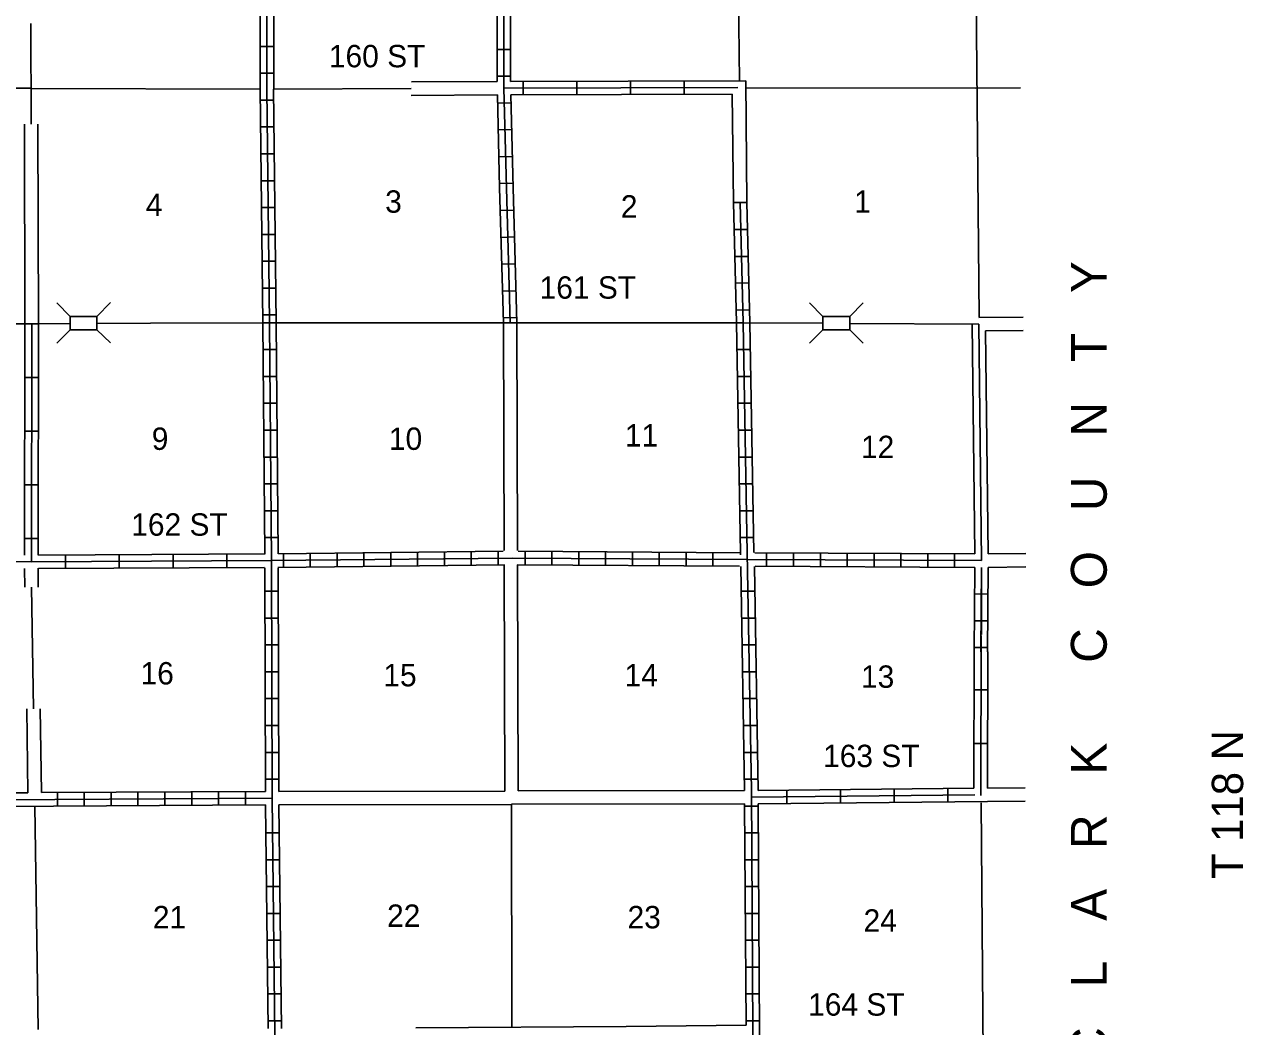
# Model space of a CAD drawing. Extents: x 1592874 to 2162085, y 16166019 to 16654790.
# Drawn here: x 1882138 to 1909385, y 16353074 to 16375472 of the extents above; entities that cross this region are included whole.
import ezdxf

# ---------------------------------------------------------------- set-up
doc = ezdxf.new("R2010")
doc.units = 0
for name, color, linetype in [('L10', 7, 'Continuous'), ('L11', 7, 'Continuous'), ('L13', 7, 'Continuous'), ('L14', 7, 'Continuous'), ('L18', 7, 'Continuous'), ('L2', 7, 'Continuous'), ('L30', 7, 'Continuous'), ('L4', 7, 'Continuous'), ('L52', 7, 'Continuous'), ('L8', 7, 'Continuous'), ('L9', 7, 'Continuous')]:
    doc.layers.add(name, color=color, linetype=linetype)

msp = doc.modelspace()

# ---------------------------------------------------------------- linework, layer by layer
at = {"layer": 'L10'}
for p, q in [((1892843, 16368804), (1892859, 16363713)), ((1893143, 16368804), (1893159, 16363713)), ((1892859, 16363396), (1892876, 16358338)), ((1893159, 16363396), (1893176, 16358346)), ((1887826, 16358329), (1892876, 16358338)), ((1893176, 16358346), (1898234, 16358354)), ((1887826, 16358029), (1893026, 16358038)), ((1893026, 16358046), (1898234, 16358054)), ((1895583, 16353078), (1898268, 16353104))]:
    msp.add_line(p, q, dxfattribs=at)
at = {"layer": 'L11'}
for p, q in [((1890786, 16374186), (1892701, 16374196)), ((1898284, 16371488), (1898259, 16374213)), ((1890784, 16373886), (1892709, 16373896)), ((1897984, 16371488), (1897959, 16373913)), ((1882140, 16373239), (1882151, 16368779)), ((1882440, 16373239), (1882451, 16368779)), ((1903317, 16368771), (1903376, 16363638)), ((1903617, 16368621), (1903676, 16363638)), ((1882143, 16363313), (1882149, 16362897)), ((1882443, 16363321), (1882449, 16362897)), ((1882190, 16360178), (1882218, 16358296)), ((1882490, 16360179), (1882518, 16358304))]:
    msp.add_line(p, q, dxfattribs=at)
at = {"layer": 'L13'}
for p, q in [((1898059, 16379204), (1898117, 16374213)), ((1882285, 16375489), (1882290, 16373239)), ((1877118, 16374063), (1882289, 16374045)), ((1882289, 16374038), (1887409, 16374021)), ((1898259, 16374054), (1903384, 16374046)), ((1887707, 16374021), (1890785, 16374036)), ((1882340, 16360178), (1882299, 16362897)), ((1882444, 16353007), (1882368, 16358004)), ((1893026, 16358046), (1893034, 16353079))]:
    msp.add_line(p, q, dxfattribs=at)
at = {"layer": 'L18'}
for p, q in [((1883159, 16368946), (1882859, 16369246)), ((1883759, 16368946), (1884059, 16369254)), ((1899984, 16368946), (1899684, 16369246)), ((1900584, 16368946), (1900884, 16369246)), ((1883159, 16368946), (1883160, 16368646)), ((1883159, 16368946), (1883759, 16368946)), ((1883759, 16368946), (1883759, 16368646)), ((1899984, 16368946), (1899984, 16368646)), ((1899984, 16368946), (1900584, 16368946)), ((1900584, 16368946), (1900584, 16368646)), ((1883160, 16368646), (1882860, 16368346)), ((1883160, 16368646), (1883759, 16368646)), ((1883759, 16368646), (1884059, 16368354)), ((1899984, 16368646), (1899684, 16368346)), ((1899984, 16368646), (1900584, 16368646)), ((1900584, 16368646), (1900884, 16368346))]:
    msp.add_line(p, q, dxfattribs=at)
at = {"layer": 'L2'}
for p, q in [((1903383, 16379189), (1903476, 16368929)), ((1903517, 16358079), (1903643, 16342562))]:
    msp.add_line(p, q, dxfattribs=at)
at = {"layer": 'L4'}
for p, q in [((1898201, 16368804), (1899967, 16368796)), ((1900584, 16368788), (1903467, 16368771))]:
    msp.add_line(p, q, dxfattribs=at)
for points in [[(1872033, 16368729), (1876993, 16368779), (1882301, 16368779), (1883151, 16368788)], [(1883759, 16368788), (1884959, 16368796), (1887618, 16368804), (1892993, 16368804), (1898201, 16368804)]]:
    msp.add_lwpolyline(points, dxfattribs=at)
at = {"layer": 'L52'}
for p, q in [((1903384, 16374046), (1904401, 16374054)), ((1903467, 16368921), (1904459, 16368929)), ((1903617, 16368621), (1904459, 16368629)), ((1903676, 16363638), (1904517, 16363646)), ((1903676, 16363338), (1904517, 16363346)), ((1903659, 16358404), (1904501, 16358413)), ((1903659, 16358104), (1904501, 16358113))]:
    msp.add_line(p, q, dxfattribs=at)
at = {"layer": 'L8'}
for p, q in [((1887409, 16374979), (1887709, 16374979)), ((1892701, 16374913), (1893001, 16374913)), ((1887409, 16374379), (1887709, 16374379)), ((1892701, 16374313), (1893001, 16374313)), ((1887409, 16373779), (1887709, 16373779)), ((1892709, 16373713), (1893009, 16373721)), ((1887418, 16373179), (1887718, 16373179)), ((1892726, 16373113), (1893026, 16373121)), ((1887426, 16372579), (1887726, 16372579)), ((1892743, 16372513), (1893043, 16372521)), ((1887434, 16371979), (1887734, 16371979)), ((1892759, 16371913), (1893059, 16371921)), ((1887443, 16371379), (1887743, 16371379)), ((1892776, 16371313), (1893076, 16371321)), ((1898051, 16368804), (1897984, 16371488)), ((1897984, 16371488), (1898284, 16371488)), ((1898201, 16368804), (1898134, 16371488)), ((1898351, 16368804), (1898284, 16371488)), ((1887443, 16370779), (1887743, 16370779)), ((1898001, 16370888), (1898301, 16370888)), ((1892793, 16370713), (1893093, 16370721)), ((1898017, 16370288), (1898317, 16370288)), ((1887451, 16370179), (1887751, 16370179)), ((1892809, 16370113), (1893109, 16370121)), ((1898026, 16369688), (1898326, 16369696)), ((1887459, 16369579), (1887759, 16369579)), ((1892826, 16369513), (1893126, 16369521)), ((1887468, 16368979), (1887768, 16368979)), ((1892843, 16368913), (1893143, 16368921)), ((1898042, 16369088), (1898342, 16369096)), ((1887468, 16368804), (1887768, 16368804)), ((1887476, 16368204), (1887776, 16368204)), ((1898059, 16368204), (1898359, 16368204)), ((1887476, 16367604), (1887776, 16367604)), ((1898076, 16367604), (1898376, 16367604)), ((1887484, 16367004), (1887784, 16367004)), ((1898084, 16367004), (1898384, 16367004)), ((1887484, 16366404), (1887784, 16366404)), ((1898092, 16366404), (1898392, 16366404)), ((1887493, 16365804), (1887793, 16365804)), ((1898101, 16365804), (1898401, 16365804)), ((1887493, 16365204), (1887793, 16365204)), ((1898117, 16365204), (1898417, 16365204)), ((1887501, 16364604), (1887801, 16364604)), ((1898126, 16364604), (1898426, 16364604)), ((1887509, 16364004), (1887809, 16364004)), ((1898134, 16364004), (1898434, 16364004)), ((1892126, 16363688), (1892126, 16363388)), ((1892726, 16363696), (1892726, 16363396)), ((1893326, 16363696), (1893326, 16363396)), ((1893926, 16363688), (1893926, 16363388)), ((1894526, 16363688), (1894526, 16363388)), ((1887926, 16363638), (1887926, 16363338)), ((1888526, 16363646), (1888526, 16363346)), ((1889126, 16363654), (1889126, 16363354)), ((1889726, 16363663), (1889726, 16363363)), ((1890326, 16363663), (1890326, 16363363)), ((1890926, 16363671), (1890926, 16363371)), ((1891526, 16363679), (1891526, 16363379)), ((1895126, 16363679), (1895126, 16363379)), ((1895726, 16363679), (1895726, 16363379)), ((1896326, 16363671), (1896326, 16363371)), ((1896926, 16363671), (1896926, 16363371)), ((1897526, 16363671), (1897526, 16363371)), ((1898726, 16363663), (1898726, 16363363)), ((1899326, 16363654), (1899326, 16363354)), ((1899926, 16363654), (1899926, 16363354)), ((1900526, 16363654), (1900526, 16363354)), ((1901126, 16363646), (1901126, 16363346)), ((1901726, 16363646), (1901726, 16363346)), ((1902326, 16363646), (1902326, 16363346)), ((1902926, 16363638), (1902926, 16363338)), ((1903376, 16363338), (1903365, 16361455)), ((1903526, 16363338), (1903515, 16361451)), ((1903526, 16363338), (1903526, 16361838)), ((1903676, 16363338), (1903665, 16361450)), ((1887509, 16362804), (1887809, 16362804)), ((1898159, 16362804), (1898459, 16362804)), ((1903373, 16362743), (1903671, 16362741)), ((1887509, 16362204), (1887809, 16362204)), ((1898167, 16362204), (1898467, 16362204)), ((1903370, 16362146), (1903668, 16362144)), ((1887518, 16361604), (1887818, 16361604)), ((1898176, 16361604), (1898476, 16361604)), ((1903367, 16361549), (1903665, 16361548)), ((1887518, 16361004), (1887818, 16361004)), ((1898192, 16361004), (1898492, 16361004)), ((1887518, 16360404), (1887818, 16360404)), ((1898201, 16360404), (1898501, 16360404)), ((1887518, 16359804), (1887818, 16359804)), ((1898209, 16359804), (1898509, 16359804)), ((1887526, 16359204), (1887826, 16359204)), ((1898217, 16359204), (1898517, 16359204)), ((1887526, 16358604), (1887826, 16358604)), ((1898226, 16358604), (1898526, 16358604)), ((1882876, 16358304), (1882876, 16358004)), ((1883476, 16358304), (1883476, 16358004)), ((1884076, 16358313), (1884076, 16358013)), ((1884676, 16358313), (1884676, 16358013)), ((1885276, 16358313), (1885276, 16358013)), ((1885876, 16358321), (1885876, 16358021)), ((1886476, 16358321), (1886476, 16358021)), ((1887076, 16358329), (1887076, 16358029)), ((1898384, 16358204), (1903376, 16358254)), ((1898234, 16358004), (1898534, 16358004)), ((1887534, 16357404), (1887834, 16357404)), ((1898242, 16357404), (1898542, 16357404)), ((1887543, 16356804), (1887843, 16356804)), ((1898242, 16356804), (1898542, 16356804)), ((1887551, 16356204), (1887851, 16356204)), ((1898251, 16356204), (1898551, 16356204)), ((1887551, 16355604), (1887851, 16355604)), ((1898251, 16355604), (1898551, 16355604)), ((1887559, 16355004), (1887859, 16355004)), ((1898251, 16355004), (1898551, 16355004)), ((1887568, 16354404), (1887868, 16354404)), ((1898259, 16354404), (1898559, 16354404)), ((1887576, 16353804), (1887876, 16353804)), ((1898259, 16353804), (1898559, 16353804)), ((1887584, 16353204), (1887884, 16353204)), ((1898267, 16353204), (1898567, 16353204))]:
    msp.add_line(p, q, dxfattribs=at)
for points in [[(1892759, 16389913), (1892801, 16384629), (1892843, 16379363), (1892851, 16374046), (1892909, 16371821), (1892993, 16368804)], [(1887409, 16379179), (1887409, 16374021), (1887468, 16368804)], [(1887559, 16379179), (1887559, 16374021), (1887618, 16368804)], [(1887709, 16379179), (1887709, 16374021)], [(1892693, 16379213), (1892701, 16374196)], [(1892993, 16379213), (1893001, 16374196)], [(1887707, 16374021), (1887768, 16368804)], [(1892709, 16373896), (1892759, 16371821), (1892843, 16368804)], [(1893009, 16373896), (1893059, 16371821), (1893143, 16368804)], [(1877235, 16347613), (1882518, 16347604), (1886834, 16347604), (1887768, 16347629), (1887734, 16352879), (1887676, 16358179), (1887659, 16363488), (1887618, 16368804)], [(1887509, 16363638), (1887468, 16368804)], [(1887809, 16363638), (1887768, 16368804)], [(1898051, 16368804), (1898142, 16363663), (1898142, 16363621)], [(1898201, 16368804), (1898292, 16363663), (1898384, 16358354), (1898417, 16352954), (1898392, 16347679), (1898409, 16342412), (1898459, 16337096)], [(1898351, 16368804), (1898442, 16363671)], [(1887818, 16363638), (1892834, 16363696)], [(1893176, 16363696), (1898151, 16363663)], [(1887659, 16363488), (1893043, 16363546), (1898292, 16363513), (1903526, 16363488)], [(1898459, 16363663), (1903376, 16363638)], [(1887526, 16358329), (1887509, 16363329)], [(1887801, 16363338), (1892868, 16363396)], [(1887826, 16358329), (1887809, 16363321)], [(1893151, 16363396), (1898117, 16363363)], [(1898151, 16363354), (1898234, 16358354)], [(1898451, 16363354), (1898534, 16358354)], [(1898467, 16363363), (1903376, 16363338)], [(1877310, 16358321), (1881601, 16358296), (1882218, 16358296)], [(1882518, 16358304), (1887526, 16358329)], [(1871843, 16358138), (1877143, 16358171), (1881601, 16358146), (1887676, 16358179)], [(1877293, 16358021), (1881601, 16357996), (1887526, 16358029)], [(1887584, 16353029), (1887526, 16358029)], [(1887884, 16353029), (1887826, 16358029)], [(1898234, 16358054), (1898268, 16353104)], [(1898534, 16358054), (1898567, 16352954), (1898542, 16347679), (1898559, 16342412), (1898559, 16341904)]]:
    msp.add_lwpolyline(points, dxfattribs=at)
at = {"layer": 'L9'}
for p, q in [((1892851, 16374046), (1898084, 16374063)), ((1893001, 16374196), (1898259, 16374213)), ((1893284, 16374196), (1893284, 16373896)), ((1894484, 16374204), (1894484, 16373904)), ((1895684, 16374204), (1895684, 16373904)), ((1896884, 16374213), (1896884, 16373913)), ((1893009, 16373896), (1897959, 16373913)), ((1882151, 16368779), (1882143, 16363613)), ((1882151, 16368779), (1882451, 16368779)), ((1882301, 16368779), (1882293, 16363463)), ((1882451, 16368779), (1882443, 16363613)), ((1903467, 16368771), (1903526, 16363488)), ((1882151, 16367579), (1882451, 16367579)), ((1882151, 16366379), (1882451, 16366379)), ((1882143, 16365179), (1882443, 16365179)), ((1882143, 16363979), (1882443, 16363979)), ((1883060, 16363313), (1883060, 16363613)), ((1884259, 16363321), (1884259, 16363621)), ((1885459, 16363329), (1885459, 16363629)), ((1886659, 16363329), (1886659, 16363629)), ((1903509, 16358238), (1903517, 16361804)), ((1903359, 16358404), (1903366, 16361455)), ((1903659, 16358404), (1903666, 16361450)), ((1903367, 16360604), (1903667, 16360604)), ((1903359, 16359404), (1903659, 16359404)), ((1898534, 16358354), (1903359, 16358404)), ((1899176, 16358363), (1899176, 16358063)), ((1900376, 16358371), (1900376, 16358071)), ((1901576, 16358388), (1901576, 16358088)), ((1902776, 16358396), (1902776, 16358096)), ((1898534, 16358054), (1903659, 16358104)), ((1890884, 16353046), (1895583, 16353080))]:
    msp.add_line(p, q, dxfattribs=at)
for points in [[(1877060, 16363471), (1882293, 16363463), (1887659, 16363488)], [(1882451, 16363613), (1887518, 16363638)], [(1882451, 16363313), (1887501, 16363338)]]:
    msp.add_lwpolyline(points, dxfattribs=at)

# ---------------------------------------------------------------- texts
at = {"layer": 'L14'}
for s, p in [('4', (1884851, 16371188)), ('3', (1890201, 16371263)), ('2', (1895467, 16371154)), ('1', (1900684, 16371263)), ('9', (1884984, 16365963)), ('10', (1890284, 16365963)), ('11', (1895559, 16366038)), ('12', (1900834, 16365779)), ('16', (1884734, 16360721)), ('15', (1890159, 16360679)), ('14', (1895551, 16360679)), ('13', (1900834, 16360646)), ('22', (1890243, 16355304)), ('21', (1885009, 16355271)), ('23', (1895617, 16355271)), ('24', (1900892, 16355196))]:
    msp.add_text(s, height=500, rotation=360, dxfattribs=at).set_placement(p)
at = {"layer": 'L30'}
for s, p in [('160 ST', (1888943, 16374513)), ('161 ST', (1893652, 16369342)), ('162 ST', (1884526, 16364045)), ('163 ST', (1899987, 16358874)), ('164 ST', (1899653, 16353319))]:
    msp.add_text(s, height=500, rotation=360, dxfattribs=at).set_placement(p)
at = {"layer": 'L52'}
for s, height, p in [('C   L   A   R   K      C   O   U   N   T   Y', 800.01, (1906326, 16352288)), ('T 118 N', 700, (1909375, 16356371))]:
    msp.add_text(s, height=height, rotation=90, dxfattribs=at).set_placement(p)

doc.saveas('drawing.dxf')
